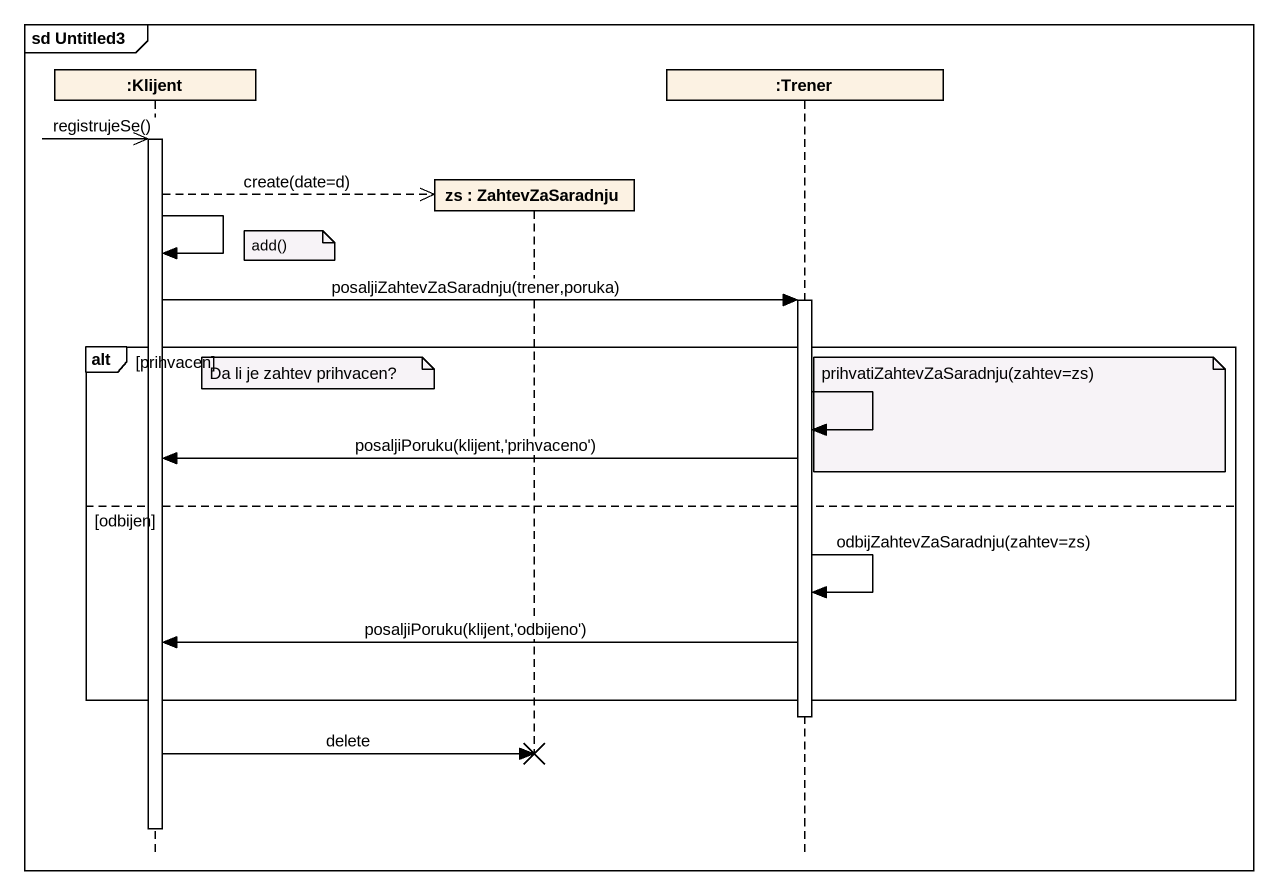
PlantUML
@startuml
mainframe sd Untitled3
hide footbox
participant ":Klijent" as Klijent
participant "zs : ZahtevZaSaradnju" as zs
participant ":Trener" as Trener

Klijent ->> Klijent : registrujeSe()
activate Klijent
Klijent -->> zs ** : create(date=d)
note right of Klijent : add()
Klijent -> Klijent
Klijent -> Trener : posaljiZahtevZaSaradnju(trener,poruka)
activate Trener
alt prihvacen
  note right of Klijent : Da li je zahtev prihvacen?
  note right of Trener : prihvatiZahtevZaSaradnju(zahtev=zs)
  Trener -> Trener
  Trener -> Klijent : posaljiPoruku(klijent,'prihvaceno')
else odbijen
  Trener -> Trener : odbijZahtevZaSaradnju(zahtev=zs)
  Trener -> Klijent : posaljiPoruku(klijent,'odbijeno')
end
deactivate Trener
Klijent -> zs !! : delete
deactivate Klijent
@enduml
